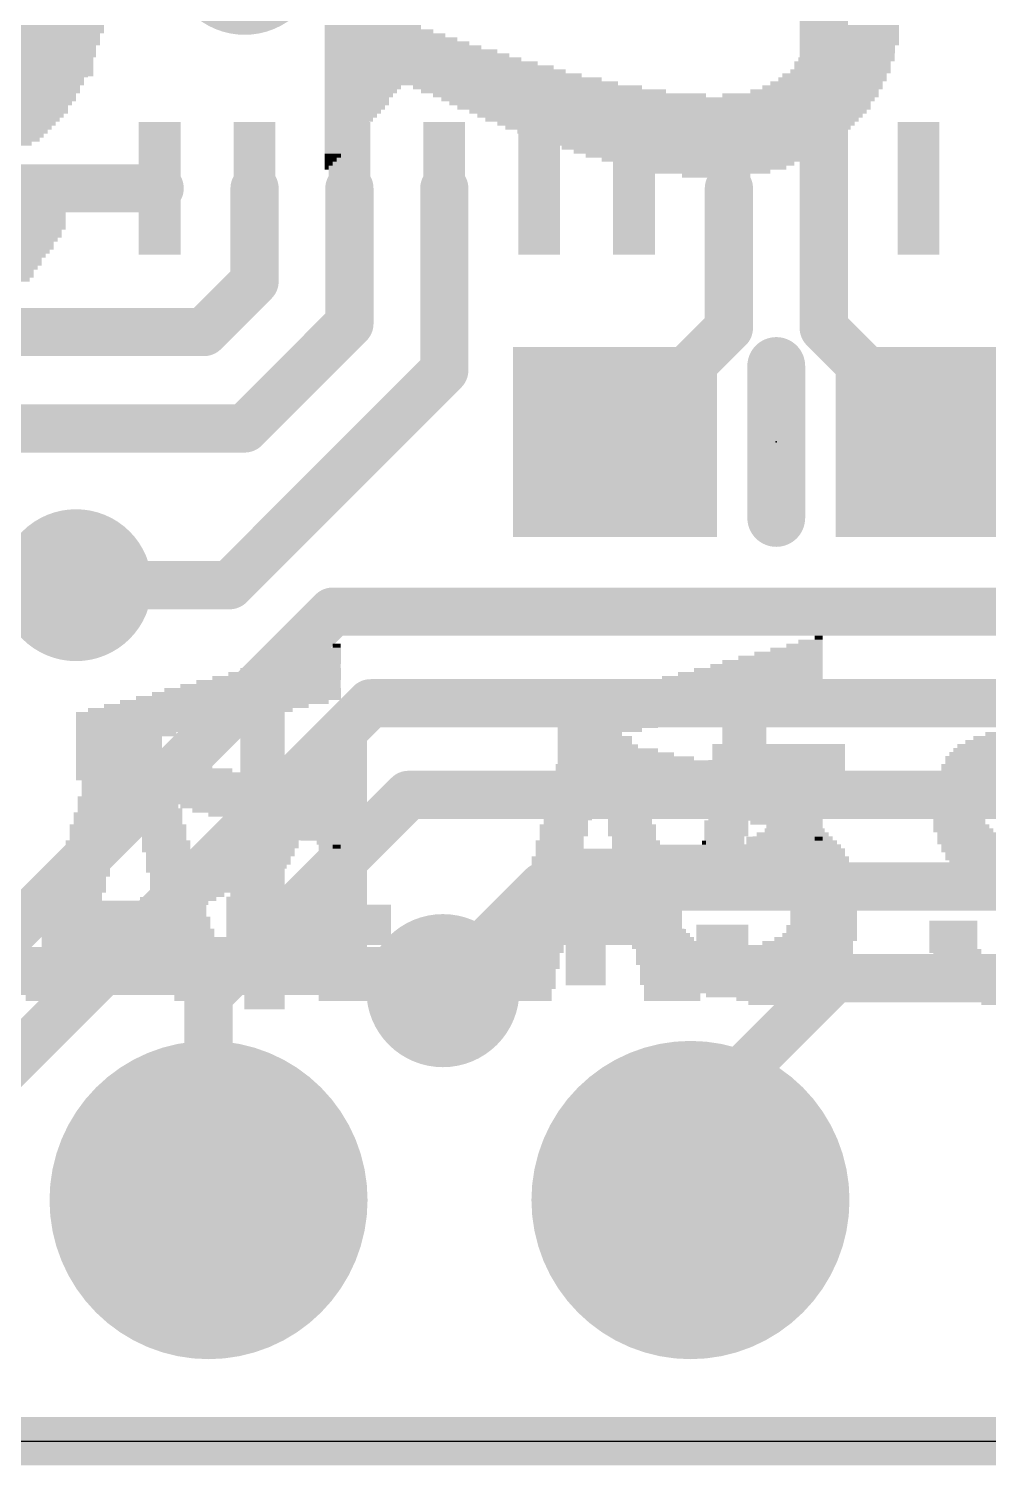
# Model space of a CAD drawing. Extents: x -0.1 to 50.8, y -0.1 to 23.
# Drawn here: x 25.72 to 30.78, y -0.13 to 7.44 of the extents above; entities that cross this region are included whole.
import ezdxf

# ---------------------------------------------------------------- set-up
doc = ezdxf.new("R2010")
doc.units = 0
for name, color, linetype in [('1', 12, 'CONTINUOUS'), ('16', 5, 'CONTINUOUS'), ('17', 110, 'CONTINUOUS'), ('18', 110, 'CONTINUOUS'), ('20', 53, 'CONTINUOUS'), ('200', 40, 'CONTINUOUS'), ('201', 6, 'CONTINUOUS'), ('21', 40, 'CONTINUOUS'), ('23', 40, 'CONTINUOUS')]:
    doc.layers.add(name, color=color, linetype=linetype)

# ---------------------------------------------------------------- blocks, each defined once
blk = doc.blocks.new('RECT')
blk.add_solid([(-0.5, -0.5), (0.5, -0.5), (-0.5, 0.5), (0.5, 0.5)])
blk = doc.blocks.new('ROUNDP')
at = {"const_width": 0.5}
blk.add_lwpolyline([(0, -0.25, 1), (0, 0.25, 1), (0, -0.25)], format="xyb", dxfattribs=at)
blk = doc.blocks.new('ROUNDV')
at = {"const_width": 0.5}
blk.add_lwpolyline([(0, -0.25, 1), (0, 0.25, 1), (0, -0.25)], format="xyb", dxfattribs=at)

msp = doc.modelspace()

# ---------------------------------------------------------------- linework, layer by layer
at = {"layer": '1', "const_width": 0.254}
for points in [[(29.9125, 6.599), (29.9125, 8.108)], [(25.7125, 7.299), (24.651, 7.299)], [(26.4125, 6.599), (24.9622, 6.599)], [(26.9125, 6.599), (26.9125, 6.1085)], [(27.4125, 5.886), (27.4125, 6.599)], [(27.9125, 6.599), (27.9125, 5.64)], [(29.4125, 6.599), (29.4125, 5.8631)], [(29.9125, 6.599), (29.9125, 5.8625)], [(26.9125, 6.1085), (26.646, 5.842)], [(26.8605, 5.334), (27.4125, 5.886)], [(29.4125, 5.8631), (28.8122, 5.2628)], [(29.9125, 5.8625), (30.5122, 5.2628)], [(26.646, 5.842), (23.8895, 5.842)], [(27.9125, 5.64), (26.781, 4.5085)], [(25.5905, 5.334), (26.8605, 5.334)], [(26.781, 4.5085), (25.9715, 4.5085)], [(27.3241, 4.3691), (25.495, 2.54)], [(31.1865, 4.3691), (27.3241, 4.3691)], [(27.524, 3.8865), (24.9075, 1.27)], [(31.3864, 3.8865), (27.524, 3.8865)], [(27.7239, 3.4039), (26.67, 2.35)], [(31.5863, 3.4039), (27.7239, 3.4039)], [(28.4318, 2.9213), (27.9051, 2.3946)], [(31.8497, 2.9213), (28.4318, 2.9213)], [(27.9051, 2.3946), (27.9051, 2.3729)], [(29.972, 2.4387), (29.21, 1.6767)], [(32.0496, 2.4387), (29.972, 2.4387)], [(26.67, 2.35), (26.67, 1.27)], [(29.21, 1.6767), (29.21, 1.27)], [(0, 0), (45.72, 0)]]:
    msp.add_lwpolyline(points, dxfattribs=at)
at = {"layer": '1', "const_width": 0.127}
for points in [[(25.7125, 7.2355, 1), (25.7125, 7.3625)], [(26.4125, 6.5355, 1), (26.4125, 6.6625)], [(26.976, 6.599, 1), (26.849, 6.599)], [(27.476, 6.599, 1), (27.349, 6.599)], [(27.976, 6.599, 1), (27.849, 6.599)], [(29.476, 6.599, 1), (29.349, 6.599)], [(29.976, 6.599, 1), (29.849, 6.599)], [(29.849, 6.599, 1), (29.976, 6.599)], [(26.9574, 6.0636, 1), (26.8676, 6.1534)], [(26.849, 6.1085, 1), (26.976, 6.1085)], [(27.4574, 5.8411, 1), (27.3676, 5.9309)], [(29.4574, 5.8182, 1), (29.3676, 5.908)], [(29.9574, 5.9074, 1), (29.8676, 5.8176)], [(26.6011, 5.8869, 1), (26.6909, 5.7971)], [(26.646, 5.7785, 1), (26.646, 5.9055)], [(27.349, 5.886, 1), (27.476, 5.886)], [(29.349, 5.8631, 1), (29.476, 5.8631)], [(29.849, 5.8625, 1), (29.976, 5.8625)], [(27.9574, 5.5951, 1), (27.8676, 5.6849)], [(27.849, 5.64, 1), (27.976, 5.64)], [(26.8605, 5.2705, 1), (26.8605, 5.3975)], [(26.8156, 5.3789, 1), (26.9054, 5.2891)], [(28.7673, 5.3077, 1), (28.8571, 5.2179)], [(30.4673, 5.2179, 1), (30.5571, 5.3077)], [(25.9715, 4.572, 1), (25.9715, 4.445)], [(26.7361, 4.5534, 1), (26.8259, 4.4636)], [(26.781, 4.445, 1), (26.781, 4.572)], [(27.3241, 4.4326, 1), (27.3241, 4.3056)], [(27.369, 4.3242, 1), (27.2792, 4.414)], [(27.524, 3.95, 1), (27.524, 3.823)], [(27.5689, 3.8416, 1), (27.4791, 3.9314)], [(27.7239, 3.4674, 1), (27.7239, 3.3404)], [(27.7688, 3.359, 1), (27.679, 3.4488)], [(28.4318, 2.9848, 1), (28.4318, 2.8578)], [(28.4767, 2.8764, 1), (28.3869, 2.9662)], [(27.9686, 2.3946, 1), (27.8416, 2.3946)], [(27.8602, 2.4395, 1), (27.95, 2.3497)], [(29.972, 2.5022, 1), (29.972, 2.3752)], [(30.0169, 2.3938, 1), (29.9271, 2.4836)], [(26.7335, 2.35, 1), (26.6065, 2.35)], [(26.6251, 2.3949, 1), (26.7149, 2.3051)], [(27.8416, 2.3729, 1), (27.9686, 2.3729)], [(29.2735, 1.6767, 1), (29.1465, 1.6767)], [(29.1651, 1.7216, 1), (29.2549, 1.6318)], [(26.6065, 1.27, 1), (26.7335, 1.27)], [(29.1465, 1.27, 1), (29.2735, 1.27)]]:
    msp.add_lwpolyline(points, format="xyb", dxfattribs=at)
at = {"layer": '16', "const_width": 0.254}
for points in [[(25.9715, 4.5085), (22.517, 4.5085)], [(20.6375, 2.4765), (27.8015, 2.4765)], [(27.8015, 2.4765), (27.9051, 2.3729)], [(38.1, 0), (0, 0)]]:
    msp.add_lwpolyline(points, dxfattribs=at)
at = {"layer": '16', "const_width": 0.127}
for points in [[(25.9715, 4.445, 1), (25.9715, 4.572)], [(27.8464, 2.5214, 1), (27.7566, 2.4316)], [(27.8015, 2.413, 1), (27.8015, 2.54)], [(27.8602, 2.328, 1), (27.95, 2.4178)]]:
    msp.add_lwpolyline(points, format="xyb", dxfattribs=at)
at = {"layer": '20'}
msp.add_line((2.54, 0), (48.26, 0), dxfattribs=at)
at = {"layer": '21', "const_width": 0.3048}
msp.add_lwpolyline([(29.6622, 4.8628), (29.6622, 5.6628)], dxfattribs=at)
at = {"layer": '21', "const_width": 0.1524}
for points in [[(29.7384, 5.6628, 1), (29.586, 5.6628)], [(29.586, 4.8628, 1), (29.7384, 4.8628)]]:
    msp.add_lwpolyline(points, format="xyb", dxfattribs=at)
at = {"layer": '23'}
msp.add_point((29.6622, 5.2628), dxfattribs=at)

# ---------------------------------------------------------------- block references
at = {"layer": '1', "xscale": 0.7, "yscale": 0.22}
msp.add_blockref('RECT', (25.7125, 7.299), dxfattribs=at)
at = {"layer": '1', "xscale": 0.7, "yscale": 0.22, "rotation": 90}
for p in [(26.4125, 6.599), (26.9125, 6.599), (27.4125, 6.599), (27.9125, 6.599), (28.4125, 6.599), (28.9125, 6.599), (29.4125, 6.599), (29.9125, 6.599), (30.4125, 6.599)]:
    msp.add_blockref('RECT', p, dxfattribs=at)
at = {"layer": '1', "xscale": 1.075, "rotation": 180}
for p in [(28.8122, 5.2628), (30.5122, 5.2628)]:
    msp.add_blockref('RECT', p, dxfattribs=at)
at = {"layer": '17', "xscale": 1.6764, "yscale": 1.6764, "rotation": 270}
for p in [(26.67, 1.27), (26.67, 1.27), (29.21, 1.27), (29.21, 1.27)]:
    msp.add_blockref('ROUNDP', p, dxfattribs=at)
at = {"layer": '18'}
for p, xscale, yscale in [((26.8605, 7.8105), 0.8064, 0.8064), ((26.8605, 7.8105), 0.8064, 0.8064), ((25.9715, 4.5085), 0.8001, 0.8001), ((25.9715, 4.5085), 0.8001, 0.8001), ((27.9051, 2.3729), 0.8064, 0.8064), ((27.9051, 2.3729), 0.8064, 0.8064)]:
    msp.add_blockref('ROUNDV', p, dxfattribs=dict(at, xscale=xscale, yscale=yscale))
at = {"layer": '200', "yscale": 0.0212}
for p, xscale in [((25.4625, 6.4979), 0.8678), ((25.4942, 6.5191), 0.8043), ((25.5154, 6.5402), 0.6773), ((25.4201, 6.4344), 0.9948), ((25.4413, 6.4556), 0.9525), ((25.4519, 6.4767), 0.9313), ((24.9863, 6.3709), 1.8203), ((24.9863, 6.3497), 1.8203), ((25.399, 6.3921), 1.0371), ((25.4096, 6.4132), 1.016), ((24.9863, 6.3286), 1.7779), ((25.1873, 6.3074), 1.3334), ((25.1979, 6.2862), 1.3123), ((25.1979, 6.2651), 1.27), ((25.1873, 6.2439), 1.2488), ((25.1873, 6.2228), 1.2065), ((25.1873, 6.2016), 1.2065), ((25.1767, 6.1804), 1.1853), ((25.1662, 6.1593), 1.1641), ((25.1767, 6.1381), 1.143), ((25.1662, 6.1169), 1.1218), ((26.2456, 3.704), 0.3598), ((28.722, 3.704), 0.3598), ((30.8809, 3.704), 0.3598), ((30.8703, 3.7252), 0.2117), ((26.2456, 3.6405), 0.4022), ((26.2456, 3.6829), 0.3598), ((26.2456, 3.6617), 0.3598), ((27.3462, 3.6405), 0.3175), ((27.3568, 3.6829), 0.2963), ((27.3568, 3.6617), 0.2963), ((28.722, 3.6405), 0.4021), ((28.722, 3.6829), 0.3598), ((28.722, 3.6617), 0.3598), ((29.6745, 3.6617), 0.6985), ((29.6745, 3.6405), 0.6985), ((30.8704, 3.6405), 0.5503), ((30.8704, 3.6617), 0.508), ((30.8809, 3.6829), 0.4445), ((26.2456, 3.5559), 0.4445), ((26.2456, 3.6194), 0.4022), ((26.2456, 3.5982), 0.4022), ((26.2456, 3.577), 0.4022), ((27.3251, 3.577), 0.3598), ((27.3251, 3.5559), 0.3598), ((27.3357, 3.5982), 0.3387), ((27.3462, 3.6194), 0.3175), ((28.722, 3.5559), 0.4445), ((28.722, 3.6194), 0.4021), ((28.722, 3.5982), 0.4021), ((28.722, 3.577), 0.4021), ((29.6639, 3.577), 0.7196), ((29.6639, 3.5559), 0.7196), ((29.6745, 3.6194), 0.6985), ((29.6745, 3.5982), 0.6985), ((30.8704, 3.5559), 0.6773), ((30.8809, 3.577), 0.6561), ((30.8704, 3.5982), 0.635), ((30.8704, 3.6194), 0.5926), ((26.1186, 3.4712), 0.2328), ((26.2456, 3.5347), 0.4445), ((26.2456, 3.5135), 0.4445), ((26.2562, 3.4924), 0.4657), ((26.3726, 3.4712), 0.2328), ((27.3039, 3.4924), 0.4022), ((27.3039, 3.4712), 0.4022), ((27.3145, 3.5347), 0.381), ((27.3145, 3.5135), 0.381), ((28.595, 3.4712), 0.2328), ((28.722, 3.5347), 0.4445), ((28.722, 3.5135), 0.4445), ((28.7326, 3.4924), 0.4656), ((28.849, 3.4712), 0.2328), ((29.6639, 3.5347), 0.7196), ((29.6639, 3.5135), 0.7196), ((29.6639, 3.4924), 0.7196), ((29.6639, 3.4712), 0.7196), ((30.6693, 3.5135), 0.3175), ((30.6481, 3.4924), 0.2752), ((30.6375, 3.4712), 0.254), ((30.8809, 3.5347), 0.6985), ((26.1186, 3.45), 0.2328), ((26.1186, 3.4289), 0.2328), ((26.1186, 3.4077), 0.2328), ((26.3726, 3.45), 0.2328), ((26.3726, 3.4289), 0.2328), ((26.3832, 3.4077), 0.254), ((27.2827, 3.4077), 0.4445), ((27.2933, 3.45), 0.4233), ((27.2933, 3.4289), 0.4233), ((28.595, 3.45), 0.2328), ((28.595, 3.4289), 0.2328), ((28.595, 3.4077), 0.2328), ((28.849, 3.45), 0.2328), ((28.849, 3.4289), 0.2328), ((28.8596, 3.4077), 0.254), ((29.4099, 3.45), 0.2117), ((29.4099, 3.4289), 0.2117), ((29.4099, 3.4077), 0.2117), ((30.6164, 3.4289), 0.254), ((30.6164, 3.4077), 0.254), ((30.6375, 3.45), 0.254), ((26.108, 3.3865), 0.254), ((26.0975, 3.3654), 0.2328), ((26.0975, 3.3442), 0.2328), ((26.0975, 3.323), 0.2328), ((26.3938, 3.3865), 0.2328), ((26.3938, 3.3654), 0.2328), ((26.3938, 3.3442), 0.2328), ((26.4044, 3.323), 0.254), ((27.124, 3.323), 0.2117), ((27.2722, 3.3654), 0.4656), ((27.2722, 3.3442), 0.4656), ((27.2827, 3.3865), 0.4445), ((27.378, 3.323), 0.254), ((28.5844, 3.3865), 0.254), ((28.5739, 3.3654), 0.2328), ((28.5739, 3.3442), 0.2328), ((28.5739, 3.323), 0.2328), ((28.8702, 3.3865), 0.2328), ((28.8702, 3.3654), 0.2328), ((28.8702, 3.3442), 0.2328), ((28.8808, 3.323), 0.254), ((29.4099, 3.3865), 0.2117), ((29.4099, 3.3654), 0.2117), ((29.4099, 3.3442), 0.2117), ((29.4099, 3.323), 0.2117), ((30.6164, 3.3865), 0.254), ((30.6164, 3.3654), 0.254), ((30.6164, 3.3442), 0.254), ((30.6164, 3.323), 0.254), ((26.0869, 3.3019), 0.254), ((26.0869, 3.2807), 0.254), ((26.0763, 3.2595), 0.2328), ((26.4044, 3.3019), 0.254), ((26.4149, 3.2807), 0.2328), ((26.4149, 3.2595), 0.2328), ((27.0922, 3.2595), 0.2328), ((27.1028, 3.2807), 0.2117), ((27.124, 3.3019), 0.2117), ((27.378, 3.3019), 0.254), ((27.378, 3.2807), 0.254), ((27.378, 3.2595), 0.254), ((28.5633, 3.3019), 0.254), ((28.5633, 3.2807), 0.254), ((28.5527, 3.2595), 0.2328), ((28.8808, 3.3019), 0.254), ((28.8913, 3.2807), 0.2328), ((28.8913, 3.2595), 0.2328), ((29.3993, 3.2595), 0.2328), ((29.4099, 3.3019), 0.2117), ((29.4099, 3.2807), 0.2117), ((30.6269, 3.2807), 0.2752), ((30.6269, 3.2595), 0.2752), ((30.6164, 3.3019), 0.254), ((26.0657, 3.2384), 0.254), ((26.0657, 3.2172), 0.254), ((26.0657, 3.196), 0.254), ((26.0551, 3.1749), 0.2328), ((26.4255, 3.2384), 0.254), ((26.4255, 3.2172), 0.254), ((26.4255, 3.196), 0.254), ((26.4361, 3.1749), 0.2328), ((27.0499, 3.1749), 0.2328), ((27.0711, 3.2172), 0.2328), ((27.0605, 3.196), 0.2117), ((27.0817, 3.2384), 0.2117), ((27.378, 3.2384), 0.254), ((27.378, 3.2172), 0.254), ((27.378, 3.196), 0.254), ((27.378, 3.1749), 0.254), ((28.5421, 3.2384), 0.254), ((28.5421, 3.2172), 0.254), ((28.5421, 3.196), 0.254), ((28.5315, 3.1749), 0.2328), ((28.9019, 3.2384), 0.254), ((28.9019, 3.2172), 0.254), ((28.9019, 3.196), 0.254), ((28.9125, 3.1749), 0.2328), ((29.3887, 3.1749), 0.2117), ((29.3993, 3.2384), 0.2328), ((29.3993, 3.2172), 0.2328), ((29.3993, 3.196), 0.2328), ((29.7486, 3.1749), 0.4233), ((29.7486, 3.196), 0.381), ((29.7591, 3.2172), 0.3175), ((29.7591, 3.2384), 0.1905), ((30.6375, 3.2384), 0.2963), ((30.6481, 3.2172), 0.3175), ((30.6693, 3.196), 0.3175), ((30.6904, 3.1749), 0.3598), ((26.0445, 3.1537), 0.254), ((26.0445, 3.1325), 0.254), ((26.0445, 3.1114), 0.254), ((26.4467, 3.1537), 0.254), ((26.4467, 3.1325), 0.254), ((26.4467, 3.1114), 0.254), ((27.0182, 3.1114), 0.2117), ((27.0288, 3.1325), 0.2328), ((27.0393, 3.1537), 0.2117), ((27.378, 3.1537), 0.254), ((27.378, 3.1325), 0.254), ((27.378, 3.1114), 0.254), ((28.5209, 3.1537), 0.254), ((28.5209, 3.1325), 0.254), ((28.5209, 3.1114), 0.254), ((28.9231, 3.1537), 0.254), ((28.9231, 3.1325), 0.254), ((28.9231, 3.1114), 0.254), ((29.3887, 3.1537), 0.2117), ((29.6427, 3.1325), 0.7196), ((29.6533, 3.1114), 0.7408), ((29.7486, 3.1537), 0.4657), ((30.7116, 3.1537), 0.4022), ((30.7645, 3.1114), 0.4656), ((30.7434, 3.1325), 0.4233), ((26.0234, 3.069), 0.254), ((26.0234, 3.0479), 0.254), ((26.0234, 3.0267), 0.254), ((26.0445, 3.0902), 0.254), ((26.4679, 3.0902), 0.254), ((26.4679, 3.069), 0.254), ((26.4679, 3.0479), 0.254), ((26.4679, 3.0267), 0.254), ((26.9758, 3.0267), 0.2117), ((26.9864, 3.0479), 0.2328), ((26.997, 3.069), 0.2117), ((27.0076, 3.0902), 0.2328), ((27.378, 3.0902), 0.254), ((27.378, 3.069), 0.254), ((27.378, 3.0479), 0.254), ((27.378, 3.0267), 0.254), ((28.4998, 3.069), 0.254), ((28.4998, 3.0479), 0.254), ((28.4998, 3.0267), 0.254), ((28.5209, 3.0902), 0.254), ((28.9443, 3.0902), 0.254), ((28.9443, 3.069), 0.254), ((28.9443, 3.0479), 0.254), ((28.9443, 3.0267), 0.254), ((29.6533, 3.0902), 0.7408), ((29.6639, 3.069), 0.762), ((29.4417, 3.0479), 0.3175), ((29.4205, 3.0267), 0.2752), ((29.8861, 3.0479), 0.3175), ((29.9073, 3.0267), 0.3175), ((30.8174, 3.069), 0.5291), ((30.7963, 3.0902), 0.4868), ((30.8492, 3.0479), 0.5503), ((30.8704, 3.0267), 0.5503), ((26.0128, 2.9844), 0.2752), ((26.0022, 2.9632), 0.254), ((26.0022, 2.942), 0.254), ((26.0234, 3.0055), 0.254), ((26.4784, 3.0055), 0.2752), ((26.489, 2.9844), 0.254), ((26.489, 2.9632), 0.254), ((26.489, 2.942), 0.254), ((26.9229, 2.942), 0.2328), ((26.9335, 2.9632), 0.2117), ((26.9441, 2.9844), 0.2328), ((26.9547, 3.0055), 0.2117), ((27.378, 3.0055), 0.254), ((27.378, 2.9844), 0.254), ((27.378, 2.9632), 0.254), ((27.378, 2.942), 0.254), ((28.4892, 2.9844), 0.2752), ((28.4786, 2.9632), 0.254), ((28.4786, 2.942), 0.254), ((28.4998, 3.0055), 0.254), ((28.9548, 3.0055), 0.2752), ((28.9654, 2.9844), 0.254), ((28.9654, 2.9632), 0.254), ((28.9654, 2.942), 0.254), ((29.3887, 2.942), 0.254), ((29.4099, 3.0055), 0.254), ((29.4099, 2.9844), 0.254), ((29.3993, 2.9632), 0.2328), ((29.9179, 3.0055), 0.2963), ((29.9285, 2.9844), 0.2752), ((29.9285, 2.9632), 0.2752), ((29.9391, 2.942), 0.2963), ((30.9021, 3.0055), 0.5715), ((30.9233, 2.9844), 0.5715), ((30.955, 2.9632), 0.5503), ((30.9762, 2.942), 0.508), ((25.9916, 2.8997), 0.2752), ((25.981, 2.8786), 0.254), ((26.0022, 2.9209), 0.254), ((26.4996, 2.9209), 0.2752), ((26.4996, 2.8997), 0.2752), ((26.5102, 2.8786), 0.254), ((26.9018, 2.8997), 0.2328), ((26.8912, 2.8786), 0.2117), ((26.9123, 2.9209), 0.2117), ((27.378, 2.9209), 0.254), ((27.378, 2.8997), 0.254), ((27.378, 2.8786), 0.254), ((28.468, 2.8997), 0.2752), ((28.4574, 2.8786), 0.254), ((28.4786, 2.9209), 0.254), ((28.976, 2.9209), 0.2752), ((28.976, 2.8997), 0.2752), ((28.9866, 2.8786), 0.254), ((29.9496, 2.9209), 0.2752), ((29.9496, 2.8997), 0.2752), ((29.9496, 2.8786), 0.2752), ((31.0079, 2.9209), 0.4868), ((26.2456, 2.8362), 0.8255), ((26.2456, 2.8151), 0.8255), ((26.2456, 2.7939), 0.8255), ((25.981, 2.8574), 0.254), ((26.5102, 2.8574), 0.254), ((26.8806, 2.8574), 0.2328), ((26.87, 2.8362), 0.2117), ((27.1981, 2.8151), 0.8678), ((27.1981, 2.7939), 0.8678), ((27.378, 2.8574), 0.254), ((27.378, 2.8362), 0.254), ((28.722, 2.8362), 0.8255), ((28.722, 2.8151), 0.8255), ((28.722, 2.7939), 0.8255), ((28.4574, 2.8574), 0.254), ((28.9866, 2.8574), 0.254), ((29.9496, 2.8574), 0.2752), ((29.9496, 2.8362), 0.2752), ((29.9496, 2.8151), 0.2752), ((29.9496, 2.7939), 0.2752), ((26.2456, 2.7516), 0.8678), ((26.2456, 2.7304), 0.8678), ((26.2456, 2.7727), 0.8255), ((27.1981, 2.7727), 0.8678), ((27.1981, 2.7516), 0.8678), ((27.1981, 2.7304), 0.8678), ((28.722, 2.7516), 0.8678), ((28.722, 2.7304), 0.8678), ((28.722, 2.7727), 0.8255), ((29.9496, 2.7727), 0.2752), ((29.9496, 2.7516), 0.2752), ((29.9496, 2.7304), 0.2752), ((30.5952, 2.7304), 0.254), ((26.2456, 2.6669), 0.9101), ((26.2456, 2.6457), 0.9101), ((26.2456, 2.7092), 0.8678), ((26.2562, 2.6881), 0.889), ((27.1981, 2.7092), 0.8678), ((27.1981, 2.6881), 0.8678), ((27.1981, 2.6669), 0.8678), ((27.1981, 2.6457), 0.8678), ((28.722, 2.6669), 0.9101), ((28.722, 2.6457), 0.9101), ((28.722, 2.7092), 0.8678), ((28.7326, 2.6881), 0.889), ((29.3782, 2.7092), 0.2752), ((29.3782, 2.6881), 0.2752), ((29.3782, 2.6669), 0.2752), ((29.3782, 2.6457), 0.2752), ((29.9496, 2.7092), 0.2752), ((29.9496, 2.6881), 0.2752), ((29.9496, 2.6669), 0.2752), ((29.9496, 2.6457), 0.2752), ((30.5952, 2.7092), 0.254), ((30.5952, 2.6881), 0.254), ((30.5952, 2.6669), 0.254), ((30.5952, 2.6457), 0.254), ((25.9175, 2.5822), 0.2963), ((26.2456, 2.6246), 0.9101), ((25.9281, 2.6034), 0.2752), ((26.5737, 2.6034), 0.2963), ((26.5843, 2.5822), 0.2752), ((27.1981, 2.6246), 0.8678), ((27.378, 2.6034), 0.254), ((27.378, 2.5822), 0.254), ((28.3939, 2.5822), 0.2963), ((28.4045, 2.6034), 0.2752), ((28.722, 2.6246), 0.9101), ((29.0501, 2.6034), 0.2963), ((29.0607, 2.5822), 0.2752), ((29.3887, 2.5822), 0.2963), ((29.3782, 2.6246), 0.2752), ((29.3782, 2.6034), 0.2752), ((29.9285, 2.6246), 0.2752), ((29.9285, 2.6034), 0.2752), ((29.9285, 2.5822), 0.2752), ((30.5952, 2.6246), 0.254), ((30.5952, 2.6034), 0.254), ((30.6058, 2.5822), 0.2752), ((25.8964, 2.4976), 0.2963), ((25.907, 2.5611), 0.2752), ((25.907, 2.5399), 0.2752), ((25.907, 2.5187), 0.2752), ((26.5843, 2.5611), 0.2752), ((26.5843, 2.5399), 0.2752), ((26.5949, 2.5187), 0.2963), ((26.6054, 2.4976), 0.2752), ((27.378, 2.5611), 0.254), ((27.378, 2.5399), 0.254), ((27.378, 2.5187), 0.254), ((27.378, 2.4976), 0.254), ((28.3728, 2.4976), 0.2963), ((28.3834, 2.5611), 0.2752), ((28.3834, 2.5399), 0.2752), ((28.3834, 2.5187), 0.2752), ((29.0607, 2.5611), 0.2752), ((29.0607, 2.5399), 0.2752), ((29.0713, 2.5187), 0.2963), ((29.0818, 2.4976), 0.2752), ((29.3993, 2.5611), 0.2752), ((29.4099, 2.5399), 0.2963), ((29.4205, 2.5187), 0.3175), ((29.4311, 2.4976), 0.3387), ((29.8756, 2.4976), 0.3387), ((29.8967, 2.5187), 0.2963), ((29.9179, 2.5611), 0.2963), ((29.9073, 2.5399), 0.2752), ((30.6269, 2.5399), 0.2752), ((30.6375, 2.5187), 0.2963), ((30.6587, 2.4976), 0.3387), ((30.6164, 2.5611), 0.254), ((25.8752, 2.4341), 0.2963), ((25.8752, 2.4129), 0.2963), ((25.8858, 2.4764), 0.2752), ((25.8858, 2.4552), 0.2752), ((26.6054, 2.4764), 0.2752), ((26.6054, 2.4552), 0.2752), ((26.616, 2.4341), 0.2963), ((26.616, 2.4129), 0.2963), ((27.378, 2.4764), 0.254), ((27.378, 2.4552), 0.254), ((27.378, 2.4341), 0.254), ((27.378, 2.4129), 0.254), ((28.3516, 2.4341), 0.2963), ((28.3516, 2.4129), 0.2963), ((28.3622, 2.4764), 0.2752), ((28.3622, 2.4552), 0.2752), ((29.0818, 2.4764), 0.2752), ((29.0818, 2.4552), 0.2752), ((29.0924, 2.4341), 0.2963), ((29.0924, 2.4129), 0.2963), ((29.6533, 2.4764), 0.7408), ((29.6533, 2.4552), 0.7408), ((29.6533, 2.4341), 0.6985), ((29.6533, 2.4129), 0.6561), ((30.8809, 2.4764), 0.7408), ((30.8703, 2.4552), 0.7196), ((30.8704, 2.4341), 0.6773), ((30.8704, 2.4129), 0.635), ((25.8541, 2.3494), 0.2963), ((25.8752, 2.3917), 0.2963), ((25.8646, 2.3706), 0.2752), ((26.6266, 2.3917), 0.2752), ((26.6266, 2.3706), 0.2752), ((26.6372, 2.3494), 0.2963), ((27.378, 2.3917), 0.254), ((27.378, 2.3706), 0.254), ((27.378, 2.3494), 0.254), ((28.3305, 2.3494), 0.2963), ((28.341, 2.3706), 0.2752), ((28.3516, 2.3917), 0.2963), ((29.103, 2.3917), 0.2752), ((29.103, 2.3706), 0.2752), ((29.1136, 2.3494), 0.2963), ((29.6533, 2.3917), 0.6138), ((29.6533, 2.3706), 0.5715), ((29.6533, 2.3494), 0.4868), ((30.8598, 2.3917), 0.6138), ((30.8704, 2.3706), 0.5503), ((30.8598, 2.3494), 0.4868), ((25.8541, 2.3282), 0.2963), ((26.6372, 2.3282), 0.2963), ((27.378, 2.3282), 0.254), ((28.3305, 2.3282), 0.2963), ((29.1136, 2.3282), 0.2963), ((29.6533, 2.3282), 0.4022), ((29.6427, 2.3071), 0.254), ((30.8598, 2.3282), 0.4022), ((30.8598, 2.3071), 0.2328)]:
    msp.add_blockref('RECT', p, dxfattribs=dict(at, xscale=xscale))
at = {"layer": '201', "yscale": 0.0212, "rotation": 180}
for p, xscale in [((25.8756, 7.4265), 0.4866), ((25.8651, 7.4054), 0.4655), ((25.8862, 7.4477), 0.4655), ((27.5366, 7.4477), 0.5078), ((27.5683, 7.4265), 0.5713), ((27.6, 7.4054), 0.6347), ((30.0755, 7.4054), 0.4655), ((30.0861, 7.4477), 0.4443), ((30.0861, 7.4265), 0.4443), ((25.8333, 7.3419), 0.4866), ((25.8545, 7.3842), 0.4866), ((25.8545, 7.3631), 0.4866), ((27.6952, 7.3419), 0.8252), ((27.6318, 7.3842), 0.6982), ((27.6635, 7.3631), 0.7617), ((30.0544, 7.3419), 0.4655), ((30.0755, 7.3842), 0.4655), ((30.0755, 7.3631), 0.4655), ((25.791, 7.2573), 0.529), ((25.8016, 7.2784), 0.5078), ((25.8227, 7.3207), 0.5078), ((25.8227, 7.2996), 0.5078), ((27.801, 7.2784), 1.0368), ((27.7376, 7.3207), 0.9098), ((27.7693, 7.2996), 0.9733), ((27.8434, 7.2573), 1.1214), ((30.0121, 7.2573), 0.5078), ((30.0332, 7.2784), 0.5078), ((30.0438, 7.2996), 0.4866), ((30.0544, 7.3207), 0.4655), ((25.7381, 7.1938), 0.5924), ((25.7487, 7.2149), 0.5713), ((25.7804, 7.2361), 0.5501), ((27.8857, 7.2361), 1.206), ((27.9174, 7.2149), 1.2695), ((27.9597, 7.1938), 1.3541), ((29.9698, 7.1938), 0.5501), ((30.0015, 7.2149), 0.529), ((30.0121, 7.2361), 0.5078), ((25.5688, 7.1092), 0.8463), ((25.6112, 7.1303), 0.7617), ((25.6641, 7.1515), 0.6982), ((25.6958, 7.1726), 0.6347), ((28.0549, 7.1515), 1.5446), ((28.0126, 7.1726), 1.4599), ((27.4837, 7.1303), 0.402), ((27.4731, 7.1092), 0.3809), ((28.3512, 7.1303), 1.206), ((28.4358, 7.1092), 1.2907), ((29.864, 7.1092), 0.6771), ((29.9063, 7.1303), 0.6347), ((29.9274, 7.1515), 0.5924), ((29.9592, 7.1726), 0.5713), ((25.3996, 7.0457), 1.1002), ((25.4631, 7.0668), 1.0156), ((25.5054, 7.088), 0.931), ((27.4519, 7.0668), 0.3385), ((27.4519, 7.0457), 0.3385), ((27.4625, 7.088), 0.3597), ((28.5733, 7.088), 1.4388), ((29.0388, 7.0668), 2.2851), ((29.0494, 7.0457), 2.2216), ((29.7899, 7.088), 0.8252), ((25.2832, 7.0034), 1.2907), ((25.2726, 6.9822), 1.2695), ((25.2621, 6.961), 1.2483), ((25.3361, 7.0245), 1.1849), ((27.4413, 7.0245), 0.3174), ((27.4308, 7.0034), 0.2962), ((27.4202, 6.9822), 0.2751), ((27.4096, 6.961), 0.2539), ((29.0705, 7.0245), 2.1793), ((29.0917, 7.0034), 2.0947), ((29.1023, 6.9822), 2.0312), ((29.1128, 6.961), 1.9677), ((25.2515, 6.9399), 1.2272), ((25.2409, 6.9187), 1.206), ((25.2303, 6.8976), 1.1849), ((25.2197, 6.8764), 1.1637), ((27.399, 6.9399), 0.2327), ((27.3885, 6.9187), 0.2116), ((27.3779, 6.8976), 0.1904), ((27.3673, 6.8764), 0.1693), ((29.134, 6.9399), 1.8831), ((29.1446, 6.9187), 1.8196), ((29.1657, 6.8976), 1.735), ((29.1763, 6.8764), 1.6715), ((25.188, 6.8341), 1.1002), ((25.2092, 6.8553), 1.1425), ((27.3461, 6.8129), 0.127), ((27.3673, 6.8553), 0.1693), ((27.3567, 6.8341), 0.1481), ((29.1975, 6.8553), 1.5869), ((29.2186, 6.8341), 1.5022), ((29.2292, 6.8129), 1.3964), ((27.3356, 6.7918), 0.1058), ((27.325, 6.7706), 0.0846), ((27.3144, 6.7495), 0.0635), ((27.3038, 6.7283), 0.0423), ((29.2504, 6.7918), 1.3118), ((29.261, 6.7706), 1.206), ((29.2821, 6.7495), 1.0791), ((29.2927, 6.7283), 0.931), ((27.2932, 6.7071), 0.0212), ((29.3138, 6.7071), 0.804), ((29.3244, 6.686), 0.6136), ((29.3456, 6.6648), 0.3597), ((29.8851, 4.2316), 0.0423), ((27.3038, 4.1682), 0.127), ((27.3461, 4.1893), 0.0423), ((29.7688, 4.1682), 0.2751), ((29.8111, 4.1893), 0.1904), ((29.8428, 4.2105), 0.127), ((27.1451, 4.0835), 0.4443), ((27.1875, 4.1047), 0.3597), ((27.2298, 4.1258), 0.2751), ((27.2721, 4.147), 0.1904), ((29.6101, 4.0835), 0.5924), ((29.6418, 4.1047), 0.529), ((29.6841, 4.1258), 0.4443), ((29.7264, 4.147), 0.3597), ((27.0288, 4.0201), 0.6771), ((27.0711, 4.0412), 0.5924), ((27.1028, 4.0624), 0.529), ((29.4831, 4.0201), 0.8463), ((29.5254, 4.0412), 0.7617), ((29.5677, 4.0624), 0.6771), ((26.8701, 3.9354), 0.9944), ((26.9018, 3.9566), 0.931), ((26.9441, 3.9777), 0.8463), ((26.9864, 3.9989), 0.7617), ((29.2927, 3.9354), 1.1002), ((29.3667, 3.9566), 1.0791), ((29.4091, 3.9777), 0.9944), ((29.4408, 3.9989), 0.931), ((26.5739, 3.8508), 1.0791), ((26.6585, 3.872), 1.0791), ((26.7537, 3.8931), 1.1002), ((26.8278, 3.9143), 1.0791), ((29.06, 3.872), 1.1002), ((29.06, 3.8508), 1.1002), ((29.1128, 3.8931), 1.0791), ((29.1975, 3.9143), 1.0791), ((26.3834, 3.7873), 0.8252), ((26.521, 3.8296), 1.1002), ((26.521, 3.8085), 1.1002), ((26.9547, 3.7873), 0.2327), ((28.9224, 3.8296), 0.8252), ((28.8801, 3.8085), 0.7405), ((28.8272, 3.7873), 0.6347), ((29.4937, 3.8296), 0.2327), ((29.4937, 3.8085), 0.2327), ((29.4937, 3.7873), 0.2327), ((26.2882, 3.745), 0.6347), ((26.2353, 3.7238), 0.529), ((26.3411, 3.7662), 0.7405), ((26.193, 3.7027), 0.4443), ((26.9547, 3.7662), 0.2327), ((26.9547, 3.745), 0.2327), ((26.9547, 3.7238), 0.2327), ((26.9547, 3.7027), 0.2327), ((28.7743, 3.7662), 0.529), ((28.6791, 3.7238), 0.3385), ((28.732, 3.745), 0.4443), ((28.6262, 3.7027), 0.2327), ((29.4937, 3.7662), 0.2327), ((29.4937, 3.745), 0.2327), ((29.4937, 3.7238), 0.2327), ((29.4937, 3.7027), 0.2327), ((26.1401, 3.6815), 0.3385), ((26.0872, 3.6604), 0.2327), ((26.1295, 3.6392), 0.3174), ((26.9547, 3.6815), 0.2327), ((26.9547, 3.6604), 0.2327), ((26.9547, 3.6392), 0.2327), ((28.6685, 3.6815), 0.3174), ((28.7214, 3.6604), 0.4232), ((28.7743, 3.6392), 0.529), ((29.4937, 3.6815), 0.2327), ((29.4937, 3.6604), 0.2327), ((29.4937, 3.6392), 0.2327), ((26.1824, 3.6181), 0.4232), ((26.2353, 3.5969), 0.529), ((26.2776, 3.5757), 0.6136), ((26.3305, 3.5546), 0.7194), ((26.9547, 3.6181), 0.2327), ((26.9547, 3.5969), 0.2327), ((26.9547, 3.5757), 0.2327), ((26.9547, 3.5546), 0.2327), ((28.8166, 3.6181), 0.6136), ((28.8695, 3.5969), 0.7194), ((28.9224, 3.5757), 0.8252), ((29.06, 3.5546), 1.1002), ((29.4937, 3.6181), 0.2327), ((29.4937, 3.5969), 0.2327), ((29.4937, 3.5757), 0.2327), ((26.3834, 3.5334), 0.8252), ((26.521, 3.5123), 1.1002), ((26.521, 3.4911), 1.1002), ((26.9547, 3.5334), 0.2327), ((29.06, 3.5334), 1.1002), ((29.1023, 3.5123), 1.0579), ((29.1869, 3.4911), 1.0579), ((26.5633, 3.4699), 1.0579), ((26.6479, 3.4488), 1.0579), ((26.7325, 3.4276), 1.1002), ((26.8172, 3.4065), 1.1002), ((29.2715, 3.4699), 1.1002), ((29.3562, 3.4488), 1.1002), ((29.3985, 3.4276), 1.0156), ((29.4408, 3.4065), 0.931), ((26.8595, 3.3853), 1.0156), ((26.9018, 3.3642), 0.931), ((26.9441, 3.343), 0.8463), ((26.9759, 3.3218), 0.7829), ((29.4831, 3.3853), 0.8463), ((29.5149, 3.3642), 0.7829), ((29.5572, 3.343), 0.6982), ((29.5995, 3.3218), 0.6136), ((27.0182, 3.3007), 0.6982), ((27.0605, 3.2795), 0.6136), ((27.1028, 3.2584), 0.529), ((29.6418, 3.3007), 0.529), ((29.6841, 3.2795), 0.4443), ((29.7159, 3.2584), 0.3808), ((27.1451, 3.2372), 0.4443), ((27.1769, 3.216), 0.3808), ((27.2192, 3.1949), 0.2962), ((27.2615, 3.1737), 0.2116), ((29.5783, 3.1737), 0.1481), ((29.7582, 3.2372), 0.2962), ((29.8005, 3.216), 0.2116), ((29.8428, 3.1949), 0.127), ((29.8851, 3.1737), 0.0423), ((26.923, 3.1103), 0.2962), ((26.9441, 3.1314), 0.2539), ((27.3038, 3.1526), 0.127), ((27.3461, 3.1314), 0.0423), ((28.9647, 3.1103), 0.6559), ((29.1234, 3.1314), 0.3385), ((29.2821, 3.1526), 0.0212), ((29.6206, 3.1526), 0.2327), ((29.6418, 3.1314), 0.2751), ((29.6524, 3.1103), 0.2962), ((26.8489, 3.0256), 0.4443), ((26.8701, 3.0468), 0.402), ((26.8807, 3.0679), 0.3808), ((26.9018, 3.0891), 0.3385), ((28.9224, 3.0891), 0.7405), ((28.9224, 3.0679), 0.7405), ((28.9224, 3.0468), 0.7405), ((28.9224, 3.0256), 0.7405), ((29.6735, 3.0679), 0.3385), ((29.663, 3.0891), 0.3174), ((29.6841, 3.0468), 0.3597), ((29.6841, 3.0256), 0.3597), ((26.7643, 2.941), 0.6136), ((26.7854, 2.9621), 0.5713), ((26.8066, 2.9833), 0.529), ((26.8278, 3.0045), 0.4866), ((28.9224, 3.0045), 0.7405), ((28.9224, 2.9833), 0.7405), ((28.9224, 2.9621), 0.7405), ((28.9224, 2.941), 0.7405), ((29.6947, 3.0045), 0.3808), ((29.6947, 2.9833), 0.3808), ((29.7053, 2.9621), 0.402), ((29.7053, 2.941), 0.402), ((26.5527, 2.8775), 0.402), ((26.595, 2.8987), 0.402), ((26.6268, 2.9198), 0.4232), ((26.9653, 2.9198), 0.2116), ((26.9653, 2.8987), 0.2116), ((26.9653, 2.8775), 0.2116), ((28.6579, 2.8987), 0.2116), ((28.6579, 2.8775), 0.2116), ((28.7955, 2.9198), 0.4866), ((29.1234, 2.8775), 0.1693), ((29.1552, 2.8987), 0.1904), ((29.1869, 2.9198), 0.2116), ((29.7053, 2.9198), 0.402), ((29.7793, 2.8987), 0.2962), ((29.8005, 2.8775), 0.2539), ((26.394, 2.7929), 0.4232), ((26.4363, 2.814), 0.4232), ((26.4681, 2.8352), 0.402), ((26.5104, 2.8564), 0.402), ((26.9653, 2.8564), 0.2116), ((26.9653, 2.8352), 0.2116), ((26.9653, 2.814), 0.2116), ((26.9653, 2.7929), 0.2116), ((28.6579, 2.8564), 0.2116), ((28.6579, 2.8352), 0.2116), ((28.6579, 2.814), 0.2116), ((28.6579, 2.7929), 0.2116), ((29.0811, 2.814), 0.1693), ((29.0811, 2.7929), 0.1693), ((29.1023, 2.8564), 0.1693), ((29.1023, 2.8352), 0.1693), ((29.8111, 2.8564), 0.2327), ((29.8216, 2.8352), 0.2116), ((29.8322, 2.814), 0.1904), ((29.8322, 2.7929), 0.1904), ((26.2776, 2.7294), 0.402), ((26.3094, 2.7506), 0.4232), ((26.3517, 2.7717), 0.4232), ((26.9653, 2.7717), 0.2116), ((26.9653, 2.7506), 0.2116), ((26.9653, 2.7294), 0.2116), ((28.6579, 2.7717), 0.2116), ((28.6579, 2.7506), 0.2116), ((28.6579, 2.7294), 0.2116), ((29.0705, 2.7506), 0.1904), ((29.0705, 2.7294), 0.1904), ((29.0811, 2.7717), 0.1693), ((29.8322, 2.7717), 0.1904), ((29.8322, 2.7506), 0.1904), ((29.8322, 2.7294), 0.1904), ((26.193, 2.6871), 0.402), ((26.6797, 2.6448), 1.3753), ((26.1719, 2.6659), 0.3597), ((26.2353, 2.7083), 0.402), ((26.9653, 2.7083), 0.2116), ((26.9653, 2.6871), 0.2116), ((26.9653, 2.6659), 0.2116), ((28.6579, 2.7083), 0.2116), ((28.6579, 2.6871), 0.2116), ((28.6579, 2.6659), 0.2116), ((28.6579, 2.6448), 0.2116), ((29.0705, 2.7083), 0.1904), ((29.0811, 2.6871), 0.2116), ((29.0917, 2.6659), 0.2327), ((29.1023, 2.6448), 0.2539), ((29.7793, 2.6448), 0.2539), ((29.8111, 2.6659), 0.2327), ((29.8216, 2.7083), 0.2116), ((29.8216, 2.6871), 0.2116), ((26.6797, 2.6236), 1.3753), ((26.6797, 2.6025), 1.3753), ((26.6797, 2.5813), 1.3753), ((28.6579, 2.6236), 0.2116), ((28.6579, 2.6025), 0.2116), ((28.6579, 2.5813), 0.2116), ((29.134, 2.6236), 0.3174), ((29.4408, 2.6025), 0.931), ((29.4408, 2.5813), 0.931), ((29.7476, 2.6236), 0.3174), ((26.6797, 2.5601), 1.3753), ((26.6797, 2.539), 1.3753), ((26.6797, 2.5178), 1.3753), ((26.6797, 2.4967), 1.3753), ((28.6579, 2.5601), 0.2116), ((28.6579, 2.539), 0.2116), ((28.6579, 2.5178), 0.2116), ((28.6579, 2.4967), 0.2116), ((29.4302, 2.5178), 0.8675), ((29.4408, 2.5601), 0.8886), ((29.4408, 2.539), 0.8886), ((29.4408, 2.4967), 0.8463), ((26.6797, 2.4755), 1.3753), ((26.6797, 2.4544), 1.3753), ((26.6797, 2.4332), 1.3753), ((26.6797, 2.412), 1.3753), ((28.6579, 2.4755), 0.2116), ((28.6579, 2.4544), 0.2116), ((28.6579, 2.4332), 0.2116), ((28.6579, 2.412), 0.2116), ((29.4408, 2.4755), 0.804), ((29.4408, 2.4544), 0.7617), ((29.4408, 2.4332), 0.7194), ((29.4408, 2.412), 0.6771), ((26.9653, 2.3909), 0.2116), ((26.9653, 2.3697), 0.2116), ((26.9653, 2.3486), 0.2116), ((29.4408, 2.3909), 0.5924), ((29.4302, 2.3697), 0.4866), ((29.4302, 2.3486), 0.2751), ((26.9653, 2.3274), 0.2116), ((26.9653, 2.3062), 0.2116), ((26.9653, 2.2851), 0.2116)]:
    msp.add_blockref('RECT', p, dxfattribs=dict(at, xscale=xscale))

doc.saveas('drawing.dxf')
